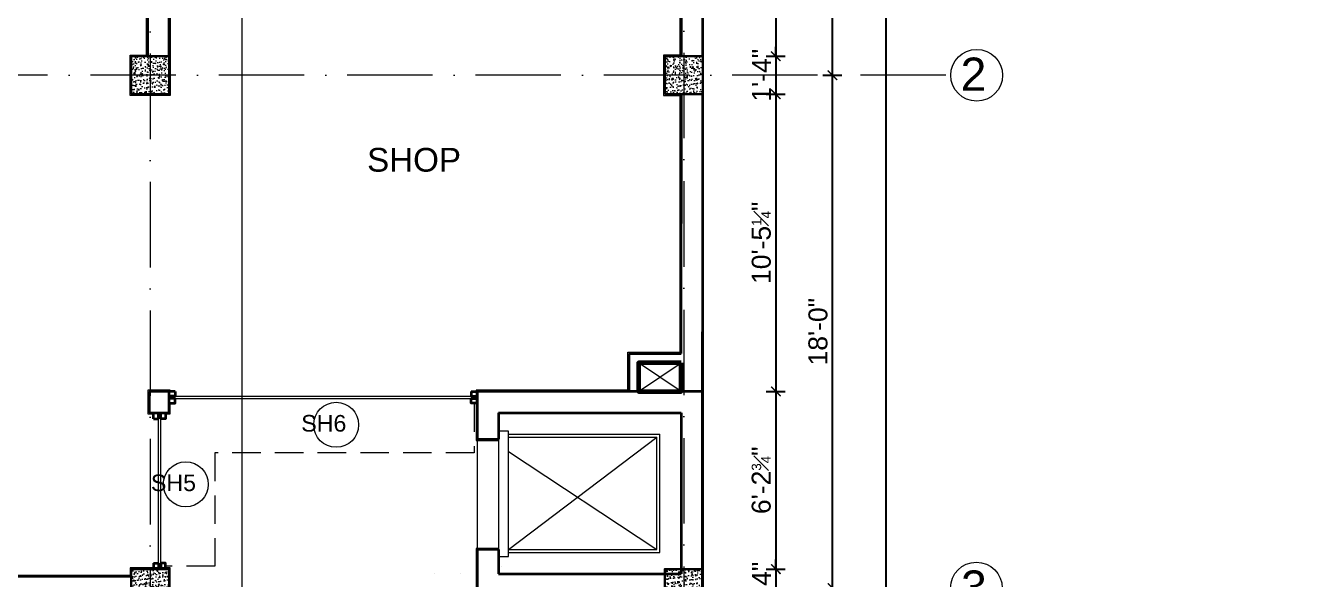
# Model space of a CAD drawing. Header units: inches. Extents: x 10755 to 33653, y -10992 to 10708.
# Drawn here: x 13054 to 13589, y 6855 to 7089 of the extents above; entities that cross this region are included whole.
import ezdxf

# ---------------------------------------------------------------- set-up
doc = ezdxf.new("R2010")
doc.units = ezdxf.units.IN
doc.header["$MEASUREMENT"] = 0
doc.linetypes.add('ACAD_ISO10W100', pattern=[18, 12, -3, 0, -3])
doc.linetypes.add('HIDDEN', pattern=[0.375, 0.25, -0.125])
for name, color, linetype, lineweight in [('centerline', 9, 'ACAD_ISO10W100', 5), ('col', 1, 'Continuous', 30), ('dim', 6, 'Continuous', 13), ('dimension center - 8', 134, 'Continuous', 13), ('dimension element- 8', 5, 'Continuous', 13), ('dimension overall - 8', 185, 'Continuous', 13), ('DIMINSION', 5, 'Continuous', 15), ('hatch', 33, 'Continuous', 5), ('hatch 2', 8, 'Continuous', 13), ('hatch- rcc', 252, 'Continuous', 5), ('PLASTER', 50, 'Continuous', 9), ('railing', 33, 'Continuous', 15), ('rs', 102, 'Continuous', 15), ('SECTION LINE1', 6, 'Continuous', 18), ('STAIRCASE', 143, 'Continuous', 15), ('title text 1', 113, 'Continuous', 25), ('wall', 1, 'Continuous', 35), ('win sec', 161, 'Continuous', 9)]:
    doc.layers.add(name, color=color, linetype=linetype, lineweight=lineweight)
doc.layers.add('T-TEXT', color=230, linetype='Continuous')
doc.layers.get('DIMINSION').off()
doc.styles.add('Prajwal', font='stylu.ttf', dxfattribs={"height": 9})
doc.styles.get("Standard").update_dxf_attribs({"font": 'arial.ttf'})
doc.styles.add('suren', font='times.ttf', dxfattribs={"height": 4})
doc.dimstyles.new('S8', dxfattribs={"dimscale": 8, "dimtxt": 1, "dimasz": 0.5, "dimexe": 0.5, "dimexo": 0.5, "dimgap": 0.25, "dimtad": 1, "dimzin": 3, "dimdsep": 46, "dimlunit": 4, "dimtxsty": 'Standard', "dimblk": 'ARCHTICK', "dimcen": 0, "dimclrd": 256, "dimclre": 256, "dimclrt": 6, "dimadec": 0, "dimazin": 0, "dimtfac": 0.5, "dimtix": 1, "dimtmove": 1, "dimatfit": 3, "dimfxl": 0.5, "dimfxlon": 1, "dimfrac": 1, "dimtolj": 1, "dimtzin": 0, "dimarcsym": 1})

# ---------------------------------------------------------------- blocks, each defined once
blk = doc.blocks.new('ETERWEWE')
at = {"layer": 'hatch- rcc', "linetype": 'Continuous', "ltscale": 30}
h = blk.add_hatch(dxfattribs=at)
h.set_pattern_fill('AR-CONC', color=256, scale=0.5, style=0)
h.set_pattern_definition([(50, (0, 0), (3.586300913, -0.313760675), [0.375, -4.125]), (355, (0, 0), (-0.69375667, 3.76096067), [0.3, -3.3]), (100.4514445, (0.299, -0.026), (2.89254423, 3.447199955), [0.31870096, -3.50571056]), (46.1842, (0, 1), (5.33620665, -0.8275964), [0.5625, -6.1875]), (96.6356355, (0.4447, 0.931), (4.67330973, 4.870593), [0.47805171, -5.2585688]), (351.184164, (0, 1), (4.67330973, 4.870593), [0.45, -4.95]), (21, (0.5, 0.75), (2.98453526, -2.013094453), [0.375, -4.125]), (326, (0.5, 0.75), (1.21657666, 3.625750225), [0.3, -3.3]), (71.4514447, (0.7487, 0.5822), (4.20111188, 1.612655764), [0.31870095, -3.50571056]), (37.5, (0, 0), (0.060799277, 1.664469269), [0, -3.26, 0, -3.35, 0, -3.3125]), (7.5, (0, 0), (1.315347687, 1.97205856), [0, -1.91, 0, -3.185, 0, -1.2625]), (327.5, (-1.115, 0), (2.669112181, -0.112774359), [0, -1.25, 0, -3.9, 0, -5.175]), (317.5, (-1.615, 0), (2.915930847, 0.50052491), [0, -1.625, 0, -2.59, 0, -3.675])])
h.paths.add_polyline_path([(159423.23, -3794.58), (159439.23, -3794.58), (159439.23, -3778.58), (159423.23, -3778.58)])
at = {"layer": 'col', "linetype": 'Continuous', "ltscale": 30}
blk.add_lwpolyline([(159423.23, -3794.58), (159423.23, -3778.58), (159439.23, -3778.58), (159439.23, -3794.58), (159423.23, -3794.58)], dxfattribs=at)
blk = doc.blocks.new('rwewrwe')
at = {"layer": 'railing', "linetype": 'Continuous', "ltscale": 30}
blk.add_line((179366.88, -4040.04), (179367.88, -4040.04), dxfattribs=at)
at = {"layer": 'STAIRCASE', "linetype": 'Continuous', "ltscale": 30}
for p, q in [((179345.86, -4031.04), (179345.86, -4031.04)), ((179356.86, -4031.04), (179356.86, -4031.04))]:
    blk.add_line(p, q, dxfattribs=at)
at = {"layer": 'wall', "color": 7, "ltscale": 30}
for p, q in [((179363.96, -3954.19), (179363.96, -3974.31)), ((179458.96, -3954.19), (179363.96, -3954.19)), ((179458.96, -3963.19), (179458.96, -3954.19)), ((179372.96, -3963.19), (179372.96, -3974.31)), ((179372.96, -3963.19), (179449.96, -3963.19)), ((179449.96, -3963.19), (179449.96, -4031.04)), ((179458.96, -4040.04), (179458.96, -3963.19)), ((179363.96, -3974.31), (179372.96, -3974.31)), ((179363.96, -4020.79), (179363.96, -4040.04)), ((179372.96, -4020.79), (179363.96, -4020.79)), ((179372.96, -4020.79), (179372.96, -4031.04)), ((179372.96, -4031.04), (179449.96, -4031.04)), ((179458.96, -4040.04), (179363.96, -4040.04))]:
    blk.add_line(p, q, dxfattribs=at)
at = {"layer": 'wall', "color": 7}
blk.add_line((179372.96, -4020.79), (179363.96, -4020.79), dxfattribs=at)
at = {"layer": 'win sec', "color": 7}
for p, q in [((179377.14, -3970.9), (179372.96, -3970.9)), ((179377.14, -4023.75), (179377.14, -3970.9)), ((179377.14, -3972.19), (179440.96, -3972.19)), ((179440.96, -4022.04), (179440.96, -3972.19)), ((179363.96, -3974.31), (179363.96, -4021.66)), ((179372.96, -3974.31), (179372.96, -4021.66)), ((179377.14, -3973.44), (179439.71, -3973.44)), ((179377.14, -4020.79), (179439.71, -3973.44)), ((179439.71, -4020.79), (179439.71, -3973.44)), ((179377.14, -3979.44), (179439.71, -4020.79)), ((179377.14, -4020.79), (179439.71, -4020.79)), ((179372.96, -4023.75), (179377.14, -4023.75)), ((179377.14, -4022.04), (179440.96, -4022.04)), ((179374.4, -4028.04), (179374.4, -4028.03))]:
    blk.add_line(p, q, dxfattribs=at)
blk = doc.blocks.new('wewerrr')
at = {"layer": 'DIMINSION', "linetype": 'Continuous'}
for p in [(17063.62, -116.81), (17063.62, -116.81), (17288.57, -116.81), (17288.57, -116.81), (17063.62, -332.81), (17063.62, -332.81), (17288.57, -332.81), (17288.57, -332.81)]:
    blk.add_blockref('ETERWEWE', p, dxfattribs=at)
blk = doc.blocks.new('EWEWRTT')
at = {"layer": 'centerline', "ltscale": 3}
for p, q in [((176494.85, -3623.75), (176494.85, -4988.85)), ((176719.8, -3623.43), (176719.8, -4988.85)), ((176830.31, -3903.4), (176184.95, -3903.4))]:
    blk.add_line(p, q, dxfattribs=at)
at = {"layer": 'centerline', "linetype": 'Continuous'}
for centre in [(176843.28, -3903.4), (176843.16, -4119.4)]:
    blk.add_circle(centre, 10.91, dxfattribs=at)
at = {"layer": 'T-TEXT', "ltscale": 100, "char_height": 14, "width": 12.944, "attachment_point": 3, "style": 'suren'}
for s, insert in [('{\\fArial|b0|i0|c0|p34;2}', (176847.37, -3895.96)), ('{\\fArial|b0|i0|c0|p34;3}', (176847.57, -4111.96))]:
    blk.add_mtext(s, dxfattribs=dict(at, insert=insert))
blk = doc.blocks.new('_ArchTick')
at = {"color": 0, "const_width": 0.15}
blk.add_lwpolyline([(-0.5, -0.5), (0.5, 0.5)], dxfattribs=at)
blk = doc.blocks.new('*D833')
at = {"layer": 'Defpoints', "color": 0, "transparency": 16777216}
for p in [(13339.14, 7209.82), (13339.14, 7075.82), (13369.94, 7075.82)]:
    blk.add_point(p, dxfattribs=at)
at = {"layer": 'dimension element- 8', "lineweight": -2, "transparency": 16777216}
for p, q in [((13365.94, 7209.82), (13373.94, 7209.82)), ((13369.94, 7209.82), (13369.94, 7075.82)), ((13365.94, 7075.82), (13373.94, 7075.82))]:
    blk.add_line(p, q, dxfattribs=at)
at = {"layer": 'dimension element- 8', "lineweight": -2, "transparency": 16777216, "xscale": 4, "yscale": 4, "zscale": 4}
for p, rotation in [((13369.94, 7209.82), 90), ((13369.94, 7075.82), 270)]:
    blk.add_blockref('_ArchTick', p, dxfattribs=dict(at, rotation=rotation))
at = {"layer": 'dimension element- 8', "color": 6, "transparency": 16777216, "insert": (13363.92, 7142.82), "char_height": 8, "attachment_point": 5, "rotation": 90}
blk.add_mtext('\\A1;11\'-2"', dxfattribs=at)
blk = doc.blocks.new('*D834')
at = {"layer": 'Defpoints', "color": 0, "transparency": 16777216}
for p in [(13339.14, 7075.82), (13339.14, 7059.82), (13369.94, 7059.82)]:
    blk.add_point(p, dxfattribs=at)
at = {"layer": 'dimension element- 8', "lineweight": -2, "transparency": 16777216}
for p, q in [((13369.94, 7075.82), (13369.94, 7079.82)), ((13365.94, 7075.82), (13373.94, 7075.82)), ((13369.94, 7075.82), (13369.94, 7059.82)), ((13365.94, 7059.82), (13373.94, 7059.82)), ((13369.94, 7059.82), (13369.94, 7055.82))]:
    blk.add_line(p, q, dxfattribs=at)
at = {"layer": 'dimension element- 8', "lineweight": -2, "transparency": 16777216, "xscale": 4, "yscale": 4, "zscale": 4}
for p, rotation in [((13369.94, 7075.82), 270), ((13369.94, 7059.82), 90)]:
    blk.add_blockref('_ArchTick', p, dxfattribs=dict(at, rotation=rotation))
at = {"layer": 'dimension element- 8', "color": 6, "transparency": 16777216, "insert": (13363.92, 7067.82), "char_height": 8, "attachment_point": 5, "rotation": 90}
blk.add_mtext('\\A1;1\'-4"', dxfattribs=at)
blk = doc.blocks.new('*D835')
at = {"layer": 'Defpoints', "color": 0, "transparency": 16777216}
for p in [(13339.14, 7059.82), (13339.05, 6934.67), (13369.94, 6934.67)]:
    blk.add_point(p, dxfattribs=at)
at = {"layer": 'dimension element- 8', "lineweight": -2, "transparency": 16777216}
for p, q in [((13365.94, 7059.82), (13373.94, 7059.82)), ((13369.94, 7059.82), (13369.94, 6934.67)), ((13365.94, 6934.67), (13373.94, 6934.67))]:
    blk.add_line(p, q, dxfattribs=at)
at = {"layer": 'dimension element- 8', "lineweight": -2, "transparency": 16777216, "xscale": 4, "yscale": 4, "zscale": 4}
for p, rotation in [((13369.94, 7059.82), 90), ((13369.94, 6934.67), 270)]:
    blk.add_blockref('_ArchTick', p, dxfattribs=dict(at, rotation=rotation))
at = {"layer": 'dimension element- 8', "color": 6, "transparency": 16777216, "insert": (13363.85, 6997.24), "char_height": 8, "attachment_point": 5, "rotation": 90}
blk.add_mtext('\\A1;10\'-5{\\H0.500000x;\\S1#4;}"', dxfattribs=at)
blk = doc.blocks.new('*D836')
at = {"layer": 'Defpoints', "color": 0, "transparency": 16777216}
for p in [(13339.05, 6934.67), (13339.14, 6859.82), (13369.94, 6859.82)]:
    blk.add_point(p, dxfattribs=at)
at = {"layer": 'dimension element- 8', "lineweight": -2, "transparency": 16777216}
for p, q in [((13365.94, 6934.67), (13373.94, 6934.67)), ((13369.94, 6934.67), (13369.94, 6859.82)), ((13365.94, 6859.82), (13373.94, 6859.82))]:
    blk.add_line(p, q, dxfattribs=at)
at = {"layer": 'dimension element- 8', "lineweight": -2, "transparency": 16777216, "xscale": 4, "yscale": 4, "zscale": 4}
for p, rotation in [((13369.94, 6934.67), 90), ((13369.94, 6859.82), 270)]:
    blk.add_blockref('_ArchTick', p, dxfattribs=dict(at, rotation=rotation))
at = {"layer": 'dimension element- 8', "color": 6, "transparency": 16777216, "insert": (13363.82, 6897.24), "char_height": 8, "attachment_point": 5, "rotation": 90}
blk.add_mtext('\\A1;6\'-2{\\H0.500000x;\\S3#4;}"', dxfattribs=at)
blk = doc.blocks.new('*D837')
at = {"layer": 'Defpoints', "color": 0, "transparency": 16777216}
for p in [(13339.14, 6859.82), (13339.14, 6843.82), (13369.94, 6843.82)]:
    blk.add_point(p, dxfattribs=at)
at = {"layer": 'dimension element- 8', "lineweight": -2, "transparency": 16777216}
for p, q in [((13365.94, 6859.82), (13373.94, 6859.82)), ((13369.94, 6859.82), (13369.94, 6863.82)), ((13369.94, 6859.82), (13369.94, 6843.82)), ((13365.94, 6843.82), (13373.94, 6843.82)), ((13369.94, 6843.82), (13369.94, 6839.82))]:
    blk.add_line(p, q, dxfattribs=at)
at = {"layer": 'dimension element- 8', "lineweight": -2, "transparency": 16777216, "xscale": 4, "yscale": 4, "zscale": 4}
for p, rotation in [((13369.94, 6859.82), 270), ((13369.94, 6843.82), 90)]:
    blk.add_blockref('_ArchTick', p, dxfattribs=dict(at, rotation=rotation))
at = {"layer": 'dimension element- 8', "color": 6, "transparency": 16777216, "insert": (13363.92, 6851.82), "char_height": 8, "attachment_point": 5, "rotation": 90}
blk.add_mtext('\\A1;1\'-4"', dxfattribs=at)
blk = doc.blocks.new('*D858')
at = {"layer": 'Defpoints', "color": 0, "transparency": 16777216}
for p in [(13339.14, 7067.82), (13393.83, 7067.82), (13339.14, 6851.82)]:
    blk.add_point(p, dxfattribs=at)
at = {"layer": 'dimension center - 8', "lineweight": -2, "transparency": 16777216}
for p, q in [((13389.83, 7067.82), (13397.83, 7067.82)), ((13393.83, 6851.82), (13393.83, 7067.82)), ((13389.83, 6851.82), (13397.83, 6851.82))]:
    blk.add_line(p, q, dxfattribs=at)
at = {"layer": 'dimension center - 8', "lineweight": -2, "transparency": 16777216, "xscale": 4, "yscale": 4, "zscale": 4}
for p, rotation in [((13393.83, 7067.82), 90), ((13393.83, 6851.82), 270)]:
    blk.add_blockref('_ArchTick', p, dxfattribs=dict(at, rotation=rotation))
at = {"layer": 'dimension center - 8', "color": 6, "transparency": 16777216, "insert": (13387.74, 6959.82), "char_height": 8, "attachment_point": 5, "rotation": 90}
blk.add_mtext('\\A1;18\'-0"', dxfattribs=at)
blk = doc.blocks.new('*D859')
at = {"layer": 'Defpoints', "color": 0, "transparency": 16777216}
for p in [(13339.14, 7217.82), (13393.83, 7217.82), (13339.14, 7067.82)]:
    blk.add_point(p, dxfattribs=at)
at = {"layer": 'dimension center - 8', "lineweight": -2, "transparency": 16777216}
for p, q in [((13389.83, 7217.82), (13397.83, 7217.82)), ((13393.83, 7067.82), (13393.83, 7217.82)), ((13389.83, 7067.82), (13397.83, 7067.82))]:
    blk.add_line(p, q, dxfattribs=at)
at = {"layer": 'dimension center - 8', "lineweight": -2, "transparency": 16777216, "xscale": 4, "yscale": 4, "zscale": 4}
for p, rotation in [((13393.83, 7217.82), 90), ((13393.83, 7067.82), 270)]:
    blk.add_blockref('_ArchTick', p, dxfattribs=dict(at, rotation=rotation))
at = {"layer": 'dimension center - 8', "color": 6, "transparency": 16777216, "insert": (13387.74, 7142.82), "char_height": 8, "attachment_point": 5, "rotation": 90}
blk.add_mtext('\\A1;12\'-6"', dxfattribs=at)
blk = doc.blocks.new('*D860')
at = {"layer": 'Defpoints', "color": 0, "transparency": 16777216}
for p in [(13339.14, 7241.82), (13416.4, 7241.82), (13339.14, 6095.11)]:
    blk.add_point(p, dxfattribs=at)
at = {"layer": 'dimension overall - 8', "lineweight": -2, "transparency": 16777216}
for p, q in [((13412.4, 7241.82), (13420.4, 7241.82)), ((13416.4, 6095.11), (13416.4, 7241.82)), ((13412.4, 6095.11), (13420.4, 6095.11))]:
    blk.add_line(p, q, dxfattribs=at)
at = {"layer": 'dimension overall - 8', "lineweight": -2, "transparency": 16777216, "xscale": 4, "yscale": 4, "zscale": 4}
for p, rotation in [((13416.4, 7241.82), 90), ((13416.4, 6095.11), 270)]:
    blk.add_blockref('_ArchTick', p, dxfattribs=dict(at, rotation=rotation))
at = {"layer": 'dimension overall - 8', "color": 6, "transparency": 16777216, "insert": (13410.29, 6668.46), "char_height": 8, "attachment_point": 5, "rotation": 90}
blk.add_mtext('\\A1;95\'-6{\\H0.500000x;\\S3#4;}"', dxfattribs=at)
blk = doc.blocks.new('WEQQWQW')
at = {"layer": 'SECTION LINE1', "linetype": 'Continuous', "ltscale": 30}
blk.add_line((177367.99, -4560.95), (177367.99, -3517.55), dxfattribs=at)
blk = doc.blocks.new('*D3627')
at = {"layer": 'Defpoints', "color": 0, "transparency": 16777216}
for p in [(31969.25, 7241.82), (11281.95, 6632.82), (31991.14, 6632.82)]:
    blk.add_point(p, dxfattribs=at)
at = {"layer": 'dim', "lineweight": -2, "transparency": 16777216}
for p, q in [((31987.14, 7241.82), (31995.14, 7241.82)), ((31991.14, 7241.82), (31991.14, 6632.82)), ((31987.14, 6632.82), (31995.14, 6632.82))]:
    blk.add_line(p, q, dxfattribs=at)
at = {"layer": 'dim', "lineweight": -2, "transparency": 16777216, "xscale": 4, "yscale": 4, "zscale": 4}
for p, rotation in [((31991.14, 7241.82), 90), ((31991.14, 6632.82), 270)]:
    blk.add_blockref('_ArchTick', p, dxfattribs=dict(at, rotation=rotation))
at = {"layer": 'dim', "color": 6, "transparency": 16777216, "insert": (31985.05, 6937.32), "char_height": 8, "attachment_point": 5, "rotation": 90}
blk.add_mtext('\\A1;50\'-9"', dxfattribs=at)

msp = doc.modelspace()

# ---------------------------------------------------------------- linework, layer by layer
at = {"layer": 'Defpoints'}
msp.add_lwpolyline([(13339.14, 7225.819), (13339.14, 6333.865), (13206.116, 6333.821), (13206.116, 6226.819), (12921.191, 6226.819), (12921.193, 7225.819), (13339.138, 7225.819)], dxfattribs=at)
at = {"layer": 'hatch', "linetype": 'Continuous', "ltscale": 30}
for p, q in [((13312.063, 6934.665), (13330.063, 6946.677)), ((13330.063, 6934.677), (13312.063, 6946.665))]:
    msp.add_line(p, q, dxfattribs=at)
at = {"layer": 'hatch 2', "ltscale": 30}
for centre in [(13184.596, 6920.598), (13121.209, 6895.533)]:
    msp.add_circle(centre, 9.47, dxfattribs=at)
at = {"layer": 'PLASTER'}
for p, q in [((13329.638, 7076.319), (13329.639, 7106.878)), ((13104.691, 7075.819), (13104.691, 7075.819)), ((13322.638, 7076.319), (13322.638, 7059.319)), ((13329.638, 7076.319), (13322.638, 7076.319)), ((13322.638, 7059.319), (13329.638, 7059.315)), ((13329.58, 6951.176), (13329.638, 7059.315)), ((13307.563, 6951.165), (13329.58, 6951.176)), ((13307.563, 6935.167), (13307.563, 6951.165)), ((13114.691, 6935.166), (13105.212, 6935.166)), ((13105.212, 6935.166), (13105.212, 6925.166)), ((13114.691, 6934.666), (13114.691, 6935.166)), ((13307.563, 6934.667), (13307.563, 6934.671)), ((13114.691, 6925.166), (13114.691, 6929.666)), ((13105.212, 6925.166), (13107.633, 6925.166)), ((13112.633, 6925.166), (13114.691, 6925.166)), ((12937.691, 6857.319), (13097.691, 6857.319))]:
    msp.add_line(p, q, dxfattribs=at)
for points in [[(13104.693, 7209.319), (13097.691, 7209.319), (13097.691, 7216.319), (13057.693, 7216.319), (13057.693, 7226.319), (13114.691, 7226.319), (13114.691, 7059.319), (13097.691, 7059.319), (13097.691, 7076.319), (13104.691, 7076.319), (13104.693, 7209.319)], [(13307.563, 6935.167), (13243.551, 6935.171), (13243.551, 6914.045), (13253.051, 6914.045)], [(13253.051, 6868.571), (13243.551, 6868.571), (13243.551, 6848.319), (13322.638, 6848.319), (13322.638, 6843.319), (13329.638, 6843.316)], [(12937.691, 6852.319), (13007.691, 6852.319), (13007.691, 6826.891), (13012.69, 6826.891), (13012.691, 6848.319), (13097.691, 6848.319), (13097.691, 6843.319), (13114.691, 6843.319), (13114.691, 6860.319), (13097.691, 6860.319), (13097.691, 6857.319)]]:
    msp.add_lwpolyline(points, dxfattribs=at)
at = {"layer": 'rs'}
for p, q in [((13114.593, 6931.671), (13242.872, 6931.671)), ((13116.709, 6932.671), (13242.872, 6932.671)), ((13109.633, 6859.819), (13109.633, 6924.487)), ((13110.633, 6859.819), (13110.633, 6924.487))]:
    msp.add_line(p, q, dxfattribs=at)
at = {"layer": 'rs', "const_width": 0.25}
for points in [[(13116.709, 6931.666), (13114.593, 6931.666), (13114.593, 6932.666), (13116.709, 6932.666)], [(13241.533, 6931.671), (13243.649, 6931.671), (13243.649, 6932.671), (13241.533, 6932.671)], [(13110.633, 6923.147), (13110.633, 6925.264), (13109.633, 6925.264), (13109.633, 6923.147)], [(13110.633, 6862.337), (13110.633, 6860.221), (13109.633, 6860.221), (13109.633, 6862.337)]]:
    msp.add_lwpolyline(points, dxfattribs=at)
at = {"layer": 'rs', "linetype": 'HIDDEN', "ltscale": 48}
for points in [[(13242.792, 6929.671), (13242.792, 6908.842), (13133.462, 6908.842)], [(13133.462, 6908.842), (13133.462, 6861.078), (13112.638, 6861.078)]]:
    msp.add_lwpolyline(points, dxfattribs=at)
at = {"layer": 'wall', "linetype": 'Continuous', "ltscale": 30}
for p, q in [((13105.191, 7075.819), (13105.193, 7209.819)), ((13114.191, 7075.819), (13114.193, 7209.819)), ((13339.138, 7075.819), (13339.14, 7209.819)), ((13330.138, 7075.819), (13330.139, 7107.378)), ((13330.08, 6950.677), (13330.138, 7059.824)), ((13339.031, 6859.819), (13339.138, 7059.819)), ((13308.063, 6950.666), (13330.08, 6950.677)), ((13308.063, 6934.667), (13308.063, 6950.666)), ((13312.063, 6941.509), (13312.063, 6946.678)), ((13312.063, 6946.667), (13330.063, 6946.677)), ((13312.063, 6934.668), (13312.063, 6946.667)), ((13114.191, 6934.666), (13105.712, 6934.666)), ((13105.712, 6934.666), (13105.712, 6925.666)), ((13114.191, 6925.666), (13114.191, 6934.666)), ((13114.191, 6929.666), (13114.191, 6934.666)), ((13105.712, 6925.666), (13114.191, 6925.666)), ((12937.191, 6856.819), (13098.191, 6856.819))]:
    msp.add_line(p, q, dxfattribs=at)
at = {"layer": 'wall'}
for p, q in [((13116.709, 6934.666), (13114.191, 6934.666)), ((13116.709, 6934.666), (13116.709, 6932.666)), ((13241.533, 6934.671), (13244.051, 6934.671)), ((13241.533, 6934.671), (13241.533, 6932.671)), ((13116.709, 6932.666), (13114.593, 6932.666)), ((13241.533, 6932.671), (13243.649, 6932.671)), ((13107.633, 6923.147), (13107.633, 6925.666)), ((13109.633, 6923.147), (13109.633, 6925.264)), ((13107.633, 6923.147), (13109.633, 6923.147)), ((13107.633, 6862.337), (13107.633, 6859.819)), ((13107.633, 6862.337), (13109.633, 6862.337)), ((13109.633, 6862.337), (13109.633, 6860.221))]:
    msp.add_line(p, q, dxfattribs=at)
at = {"layer": 'wall', "color": 4, "linetype": 'Continuous', "lineweight": 60, "ltscale": 30}
msp.add_lwpolyline([(13330.006, 6946.676), (13312.063, 6946.676), (13312.063, 6934.671), (13330.006, 6934.671)], close=True, dxfattribs=at)
at = {"layer": 'wall'}
for points in [[(13114.191, 6929.666), (13116.709, 6929.666), (13116.709, 6931.666), (13114.593, 6931.666)], [(13244.051, 6929.671), (13241.533, 6929.671), (13241.533, 6931.671), (13243.649, 6931.671)], [(13112.633, 6925.666), (13112.633, 6923.147), (13110.633, 6923.147), (13110.633, 6925.264)], [(13112.633, 6859.819), (13112.633, 6862.337), (13110.633, 6862.337), (13110.633, 6860.221)]]:
    msp.add_lwpolyline(points, dxfattribs=at)

# ---------------------------------------------------------------- block references
at = {"layer": 'DIMINSION', "linetype": 'Continuous'}
for p in [(-146325.04, 10854.401), (-146100.092, 10854.401), (-146325.04, 10638.401), (-146100.092, 10638.401)]:
    msp.add_blockref('ETERWEWE', p, dxfattribs=at)
at = {"layer": 'hatch', "linetype": 'Continuous'}
msp.add_blockref('EWEWRTT', (-163388.658, 10971.215), dxfattribs=at)
at = {"layer": 'wall', "linetype": 'Continuous'}
for name, p in [('WEQQWQW', (-164223.081, 10971.215)), ('wewerrr', (-163388.658, 10971.215)), ('rwewrwe', (-166119.911, 10888.856))]:
    msp.add_blockref(name, p, dxfattribs=at)

# ---------------------------------------------------------------- texts
at = {"layer": 'title text 1', "insert": (13197.64, 7037.215), "char_height": 10, "width": 241.00666, "attachment_point": 1, "style": 'Prajwal'}
msp.add_mtext('\\pt30;{\\fArial|b0|i0|c0|p34;SHOP}', dxfattribs=at)
at = {"layer": 'title text 1', "char_height": 7, "width": 6.48014975013211e-13, "attachment_point": 1, "rotation": 359.95632, "style": 'Prajwal'}
for s, insert in [('\\pi-5.632;{\\fArial|b0|i0|c0|p34;SH6}', (13175.512, 6924.746)), ('\\pxi-0.80457;{\\fArial|b0|i0|c0|p34;SH5}', (13112.125, 6899.68))]:
    msp.add_mtext(s, dxfattribs=dict(at, insert=insert))

# ---------------------------------------------------------------- dimensions: what is measured, and where the dimension line sits
at = {"layer": 'dim'}
dim = msp.add_linear_dim(base=(31991.136, 6632.82), p1=(31969.254, 7241.819), p2=(11281.953, 6632.82), angle=90, dimstyle='S8', dxfattribs=at)
dim.commit()
dim.dimension.update_dxf_attribs({"geometry": '*D3627', "text_midpoint": (31985.051, 6937.319)})
at = {"layer": 'dimension center - 8'}
for base, p1, p2, picture, middle in [((13393.827, 7217.819), (13339.14, 7067.819), (13339.14, 7217.819), '*D859', (13387.742, 7142.819)), ((13393.827, 7067.819), (13339.14, 6851.819), (13339.14, 7067.819), '*D858', (13387.742, 6959.819))]:
    dim = msp.add_linear_dim(base=base, p1=p1, p2=p2, angle=90, dimstyle='S8', dxfattribs=at)
    dim.commit()
    dim.dimension.update_dxf_attribs({"geometry": picture, "text_midpoint": middle})
at = {"layer": 'dimension element- 8'}
for base, p1, p2, picture, middle in [((13369.936, 7075.819), (13339.14, 7209.819), (13339.138, 7075.819), '*D833', (13363.919, 7142.819)), ((13369.936, 7059.819), (13339.138, 7075.819), (13339.138, 7059.819), '*D834', (13363.919, 7067.819)), ((13369.936, 6934.671), (13339.138, 7059.819), (13339.051, 6934.671), '*D835', (13363.851, 6997.245)), ((13369.936, 6859.819), (13339.051, 6934.671), (13339.138, 6859.819), '*D836', (13363.824, 6897.245)), ((13369.936, 6843.819), (13339.138, 6859.819), (13339.138, 6843.819), '*D837', (13363.919, 6851.819))]:
    dim = msp.add_linear_dim(base=base, p1=p1, p2=p2, angle=90, dimstyle='S8', dxfattribs=at)
    dim.commit()
    dim.dimension.update_dxf_attribs({"geometry": picture, "text_midpoint": middle})
at = {"layer": 'dimension overall - 8'}
dim = msp.add_linear_dim(base=(13416.402, 7241.819), p1=(13339.138, 6095.11), p2=(13339.138, 7241.819), angle=90, dimstyle='S8', dxfattribs=at)
dim.commit()
dim.dimension.update_dxf_attribs({"geometry": '*D860', "text_midpoint": (13410.29, 6668.464)})

doc.saveas('drawing.dxf')
